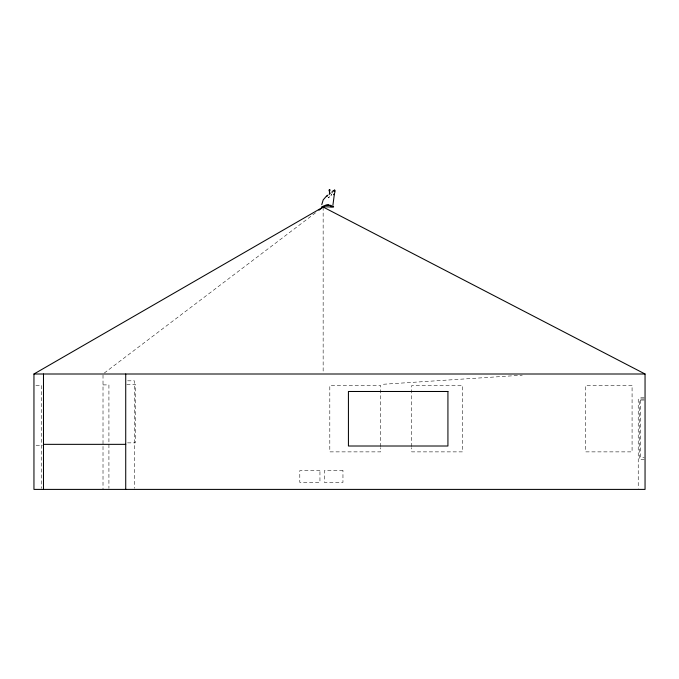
<?xml version="1.0" encoding="UTF-8"?>
<svg xmlns="http://www.w3.org/2000/svg" width="679" height="679" viewBox="0 0 679 679"><rect width="100%" height="100%" fill="white"/><g stroke="black" fill="none" stroke-linecap="round" stroke-linejoin="round"><path stroke-width="0.51" stroke-dasharray="3.4 2.55" d="M315.565 212.782L103.013 374.002L103.013 489.406M383.431 384.255L522.27 375.173M127.644 380.817L134.357 380.817L134.357 488.354M126.786 384.255L135.274 384.255L135.274 442.861L126.786 442.861M103.013 384.9L108.92 384.9L108.92 488.345M35.885 385.358L41.674 385.358L41.674 488.354M644.142 397.801L640.509 397.801L640.509 457.323L644.142 457.323M644.074 398.989L638.235 398.989L638.235 488.354M644.142 400.041L639.601 400.041L639.601 459.556L644.142 459.556M36.072 445.246L42.429 445.246M330.8 195.425L331.683 195.688M411.729 446.604L411.729 385.536L462.611 385.536L462.611 451.874L411.729 451.874L411.729 447.656M380.698 446.604L380.698 385.536L329.807 385.536L329.807 451.874L380.698 451.874L380.698 447.656M323.153 207.027L323.153 372.941M329.493 196.825L328.152 197.886L329.493 196.825M331.717 194.737L331.063 194.72L331.717 194.737M632.081 385.536L585.604 385.536L585.604 451.874L632.081 451.874L632.081 385.536M319.945 470.589L299.795 470.589L299.795 482.404L319.945 482.404L319.945 470.589M342.954 470.589L324.35 470.589L324.35 482.404L342.954 482.404L342.954 470.589"/><path stroke-width="1.02" d="M332.863 205.559L334.408 193.838C332.752 196.944 336.147 191.223 334.679 189.933L333.143 191.164M332.065 192.861L332.209 191.41M321.778 204.608L323.204 199.864L326.37 196.223M331.199 206.84L333.644 206.84L331.063 206.713L330.749 205.177L330.062 205.729C328.178 204.243 324.791 205.245 322.754 206.458L321.871 206.611L330.665 207.01L331.394 205.813M329.086 194.355L330.062 192.895L329.578 193.838L329.298 189.78L330.317 190.078M334.526 191.291L334.713 190.443M334.263 190.23L333.924 190.807L333.092 190.561M318.943 210.227L323.153 207.027L645.05 374.002L645.05 489.406L33.95 489.406L33.95 374.002L323.153 207.027M329.001 204.931L325.572 205.414M33.95 374.002L645.05 374.002M43.49 444.346L125.725 444.346M329.646 190.527L329.298 189.78M329.663 191.775L329.162 190.409M125.725 374.002L125.725 489.406M43.49 374.002L43.49 489.406M327.702 195.272L326.565 196.392L327.711 195.306M447.928 391.486L348.429 391.486L348.429 446.01L447.928 446.01L447.928 391.486"/></g></svg>
